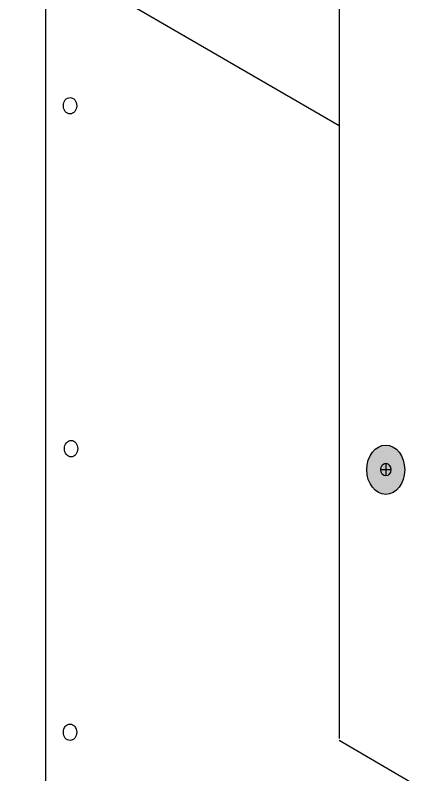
# Model space of a CAD drawing. Extents: x -1392 to 5791, y -3809 to 1722.
# Drawn here: x 4843.2 to 4921.9, y -2845.8 to -2698.7 of the extents above; entities that cross this region are included whole.
import ezdxf

# ---------------------------------------------------------------- set-up
doc = ezdxf.new("R2010")
doc.units = 0
doc.header["$MEASUREMENT"] = 0
doc.layers.add('G-ANNO-TTLB', color=7, linetype='Continuous', lineweight=0)
doc.layers.add('WALL SCRATCH', color=7, linetype='Continuous', lineweight=0)

# ---------------------------------------------------------------- blocks, each defined once
blk = doc.blocks.new('Block_181')
at = {"layer": 'WALL SCRATCH', "true_color": 0x003b71, "transparency": 33554687}
h = blk.add_hatch(color=156, dxfattribs=at)
h.dxf.hatch_style = 2
edge = h.paths.add_edge_path()
edge.add_ellipse((4914.94, -2786.72), major_axis=(0, 4.78), ratio=0.766948, start_angle=0, end_angle=360)
at = {"layer": 'WALL SCRATCH', "color": 18, "lineweight": 25, "true_color": 0x080808}
for p, q in [((4914.94, -2785.45), (4914.94, -2787.92)), ((4913.97, -2786.69), (4915.91, -2786.69))]:
    blk.add_line(p, q, dxfattribs=at)
at = {"layer": 'WALL SCRATCH', "color": 8, "lineweight": 25, "true_color": 0x808080}
blk.add_lwpolyline([(4914.43, -2791.83)], dxfattribs=at)
at = {"layer": 'WALL SCRATCH', "color": 18, "lineweight": 25, "true_color": 0x000000}
blk.add_ellipse((4914.94, -2786.72), major_axis=(0, 4.78), ratio=0.766948, dxfattribs=at)
at = {"layer": 'WALL SCRATCH', "color": 18, "lineweight": 25, "true_color": 0x080808}
blk.add_ellipse((4914.94, -2786.69), major_axis=(0, 1.23), ratio=0.788846, dxfattribs=at)
blk = doc.blocks.new('Block_178')
at = {"layer": 'WALL SCRATCH'}
blk.add_blockref('Block_181', (0, 0), dxfattribs=at)
blk = doc.blocks.new('Block_177')
at = {"layer": 'WALL SCRATCH'}
blk.add_blockref('Block_178', (0, 0), dxfattribs=at)

msp = doc.modelspace()

# ---------------------------------------------------------------- hatches: boundary and pattern name
at = {"layer": 'G-ANNO-TTLB', "true_color": 0xff00ff, "transparency": 33554687}
h = msp.add_hatch(color=6, dxfattribs=at)
edge = h.paths.add_edge_path()
edge.add_spline(control_points=[(5472, -3692.6), (5472, -3692.6), (2542.48, -3692.6), (2542.48, -3692.6), (2542.48, -3692.6), (2542.48, -1235.6), (2542.48, -1235.6), (2542.48, -1235.6), (5472, -1235.6), (5472, -1235.6), (5472, -1235.6), (5472, -3692.6), (5472, -3692.6)], knot_values=[0, 0, 0, 0, 1, 1, 1, 2, 2, 2, 3, 3, 3, 4, 4, 4, 4], degree=3, periodic=0)
edge = h.paths.add_edge_path()
edge.add_spline(control_points=[(2551.48, -1244.6), (2551.48, -1244.6), (2551.48, -3683.6), (2551.48, -3683.6), (2551.48, -3683.6), (5463, -3683.6), (5463, -3683.6), (5463, -3683.6), (5463, -1244.6), (5463, -1244.6), (5463, -1244.6), (2551.48, -1244.6), (2551.48, -1244.6)], knot_values=[0, 0, 0, 0, 1, 1, 1, 2, 2, 2, 3, 3, 3, 4, 4, 4, 4], degree=3, periodic=0)
edge.add_line((2551.48, -1244.6), (2551.48, -1244.6))

# ---------------------------------------------------------------- linework, layer by layer
at = {"layer": 'G-ANNO-TTLB'}
for points in [[(5472, -3692.6), (5472, -3692.6), (2542.48, -3692.6), (2542.48, -3692.6), (2542.48, -3692.6), (2542.48, -1235.6), (2542.48, -1235.6), (2542.48, -1235.6), (5472, -1235.6), (5472, -1235.6), (5472, -1235.6), (5472, -3692.6), (5472, -3692.6)], [(2551.48, -1244.6), (2551.48, -1244.6), (2551.48, -3683.6), (2551.48, -3683.6), (2551.48, -3683.6), (5463, -3683.6), (5463, -3683.6), (5463, -3683.6), (5463, -1244.6), (5463, -1244.6), (5463, -1244.6), (2551.48, -1244.6), (2551.48, -1244.6)]]:
    msp.add_open_spline(points, degree=3, knots=[0, 0, 0, 0, 1, 1, 1, 2, 2, 2, 3, 3, 3, 4, 4, 4, 4], dxfattribs=at)
at = {"layer": 'WALL SCRATCH', "color": 2, "lineweight": 25, "true_color": 0xffff00}
for p, q in [((4849.02, -2477), (4849.02, -2899.24)), ((4849.02, -2687.06), (4905.92, -2720))]:
    msp.add_line(p, q, dxfattribs=at)
at = {"layer": 'WALL SCRATCH', "color": 18, "lineweight": 25, "true_color": 0x000000}
for p, q in [((4905.92, -2557.92), (4905.92, -2838.77)), ((4905.92, -2839.09), (5075.21, -2937.83))]:
    msp.add_line(p, q, dxfattribs=at)
at = {"layer": 'WALL SCRATCH', "color": 18, "lineweight": 25, "true_color": 0x080808}
msp.add_lwpolyline([(4905.92, -2720)], dxfattribs=at)
at = {"layer": 'WALL SCRATCH', "color": 2, "lineweight": 25, "true_color": 0xffff00}
msp.add_lwpolyline([(4905.92, -2720)], dxfattribs=at)
at = {"layer": 'WALL SCRATCH', "color": 8, "lineweight": 25, "true_color": 0x808080}
msp.add_lwpolyline([(4910.28, -2795.2)], dxfattribs=at)
msp.add_lwpolyline([(4910.28, -2795.2)], dxfattribs=at)
at = {"layer": 'WALL SCRATCH', "color": 1, "lineweight": 25, "true_color": 0xff0000}
msp.add_lwpolyline([(4905.92, -2833.93)], dxfattribs=at)
at = {"layer": 'WALL SCRATCH', "color": 252, "lineweight": 25, "true_color": 0x848484}
for centre in [(4853.79, -2716.2), (4854, -2782.63), (4853.79, -2837.57)]:
    msp.add_ellipse(centre, major_axis=(0, 1.59), ratio=0.812499, dxfattribs=at)

# ---------------------------------------------------------------- block references
at = {"layer": 'WALL SCRATCH'}
msp.add_blockref('Block_177', (0, 0), dxfattribs=at)

doc.saveas('drawing.dxf')
